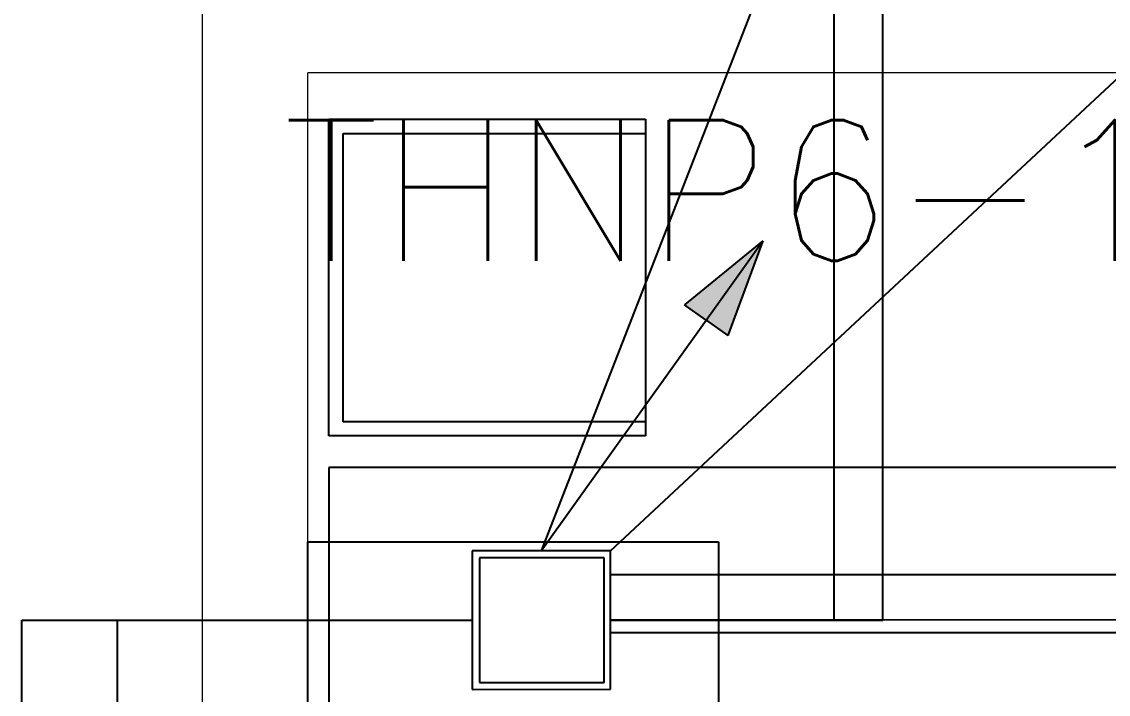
# Model space of a CAD drawing. Header units: inches. Extents: x 567429 to 582707, y 126347 to 133675.
# Drawn here: x 577574.8 to 577729.3, y 129447 to 129542.6 of the extents above; entities that cross this region are included whole.
import ezdxf

# ---------------------------------------------------------------- set-up
doc = ezdxf.new("R2010")
doc.units = ezdxf.units.IN
doc.header["$MEASUREMENT"] = 0
for name, color, linetype in [('BORD', 3, 'Continuous'), ('COMPUTER WIRE', 4, 'Continuous'), ('ELECT', 3, 'Continuous'), ('mobl', 11, 'Continuous'), ('NURSE CALL WIRE', 4, 'Continuous'), ('SOCKET', 3, 'Continuous'), ('SOCKET WIRE', 4, 'Continuous'), ('TEL WIRE', 4, 'Continuous'), ('wall kanaf', 4, 'Continuous')]:
    doc.layers.add(name, color=color, linetype=linetype)
doc.styles.add('2floorplan$0$style1', font='romans.shx', dxfattribs={"height": 40})

# ---------------------------------------------------------------- blocks, each defined once
blk = doc.blocks.new('BOARD2')
at = {"layer": 'BORD', "color": 4}
for p, q in [((-163.07, 0), (163.07, 0)), ((163.07, 0), (163.07, -61.63)), ((163.07, -61.63), (-163.07, -61.63))]:
    blk.add_line(p, q, dxfattribs=at)
at = {"layer": 'BORD'}
for p, q in [((140.93, -24.65), (140.93, -45.44)), ((161.72, -24.65), (140.93, -24.65)), ((141.94, -25.76), (141.94, -44.47)), ((160.65, -25.76), (141.94, -25.76)), ((160.65, -44.47), (160.65, -25.76)), ((161.72, -45.44), (161.72, -24.65)), ((140.93, -45.44), (161.72, -45.44)), ((141.94, -44.47), (160.65, -44.47))]:
    blk.add_line(p, q, dxfattribs=at)
blk = doc.blocks.new('FELESH')
at = {"layer": 'ELECT', "ltscale": 5}
for points in [[(5.31, 6.5), (3.03, 7.97), (-0.07, -1.84)], [(5.31, 6.5), (3.03, 7.97), (-0.07, -1.84)], [(5.31, 6.5), (7.58, 5.03), (-0.07, -1.84)], [(5.31, 6.5), (7.58, 5.03), (-0.07, -1.84)]]:
    blk.add_hatch(color=4, dxfattribs=at).paths.add_polyline_path(points)
at = {"layer": 'ELECT', "color": 4, "ltscale": 5}
for p, q in [((20.97, 30.75), (5.31, 6.5)), ((5.31, 6.5), (-0.07, -1.84))]:
    blk.add_line(p, q, dxfattribs=at)
at = {"layer": 'ELECT', "color": 4}
for p, q in [((-0.07, -1.84), (3.03, 7.97)), ((5.31, 6.5), (3.03, 7.97)), ((5.31, 6.5), (7.58, 5.03)), ((-0.07, -1.84), (7.58, 5.03)), ((-0.07, -1.84), (7.58, 5.03))]:
    blk.add_line(p, q, dxfattribs=at)

msp = doc.modelspace()

# ---------------------------------------------------------------- linework, layer by layer
at = {"layer": 'COMPUTER WIRE'}
for p, q in [((577690.33, 129457.55), (577690.33, 129952.76)), ((577658.54, 129457.55), (577690.33, 129457.55))]:
    msp.add_line(p, q, dxfattribs=at)
at = {"layer": 'mobl', "color": 15}
for p, q in [((577618.49, 129528.7), (577663.49, 129528.7)), ((577618.49, 129483.7), (577618.49, 129528.7)), ((577663.49, 129528.7), (577663.49, 129483.7)), ((577620.49, 129526.7), (577663.49, 129526.7)), ((577620.49, 129485.7), (577620.49, 129526.7)), ((577663.49, 129485.7), (577620.49, 129485.7)), ((577663.49, 129483.7), (577618.49, 129483.7)), ((577818.49, 129479.2), (577618.49, 129479.2)), ((577618.49, 129479.2), (577618.49, 129389.2))]:
    msp.add_line(p, q, dxfattribs=at)
at = {"layer": 'NURSE CALL WIRE'}
for p, q in [((577658.53, 129467.4), (577995.46, 129781.2)), ((577648.69, 129467.4), (577757.3, 129745.9)), ((577588.42, 129457.54), (577638.84, 129457.55)), ((577588.42, 129259.09), (577588.42, 129457.54)), ((577658.54, 129455.77), (578257.3, 129455.86))]:
    msp.add_line(p, q, dxfattribs=at)
at = {"layer": 'SOCKET WIRE'}
for p, q in [((577658.54, 129464.04), (577780.72, 129464.04)), ((577574.8, 129457.54), (577638.84, 129457.55)), ((577574.8, 129267.42), (577574.8, 129457.54)), ((578257.3, 129457.65), (577658.54, 129457.55))]:
    msp.add_line(p, q, dxfattribs=at)
at = {"layer": 'TEL WIRE'}
for p, q in [((577697.24, 129457.55), (577697.24, 129952.76)), ((577658.54, 129457.55), (577697.24, 129457.55))]:
    msp.add_line(p, q, dxfattribs=at)
at = {"layer": 'wall kanaf', "color": 15, "lineweight": 20, "ltscale": 0.1}
for p, q in [((577600.49, 129020.79), (577600.49, 129767.79)), ((577887.99, 129535.29), (577615.49, 129535.29)), ((577615.49, 129082.79), (577615.49, 129535.29))]:
    msp.add_line(p, q, dxfattribs=at)

# ---------------------------------------------------------------- block references
at = {"layer": 'BORD', "ltscale": 5, "xscale": 0.947301618010808, "yscale": 0.947301618010808, "zscale": 0.947301618010808, "rotation": 90.0091431634973}
msp.add_blockref('BOARD2', (577615.51, 129314.19), dxfattribs=at)
at = {"layer": 'SOCKET WIRE', "xscale": 1.395348837328079, "yscale": 1.395348837328079, "zscale": 1.395348837328079, "rotation": 177.2779507632863}
msp.add_blockref('FELESH', (577679.95, 129508.87), dxfattribs=at)

# ---------------------------------------------------------------- texts
at = {"layer": 'SOCKET', "color": 2, "style": '2floorplan$0$style1'}
msp.add_text('THNP6-16', height=20, dxfattribs=at).set_placement((577611.95, 129508.6))

doc.saveas('drawing.dxf')
